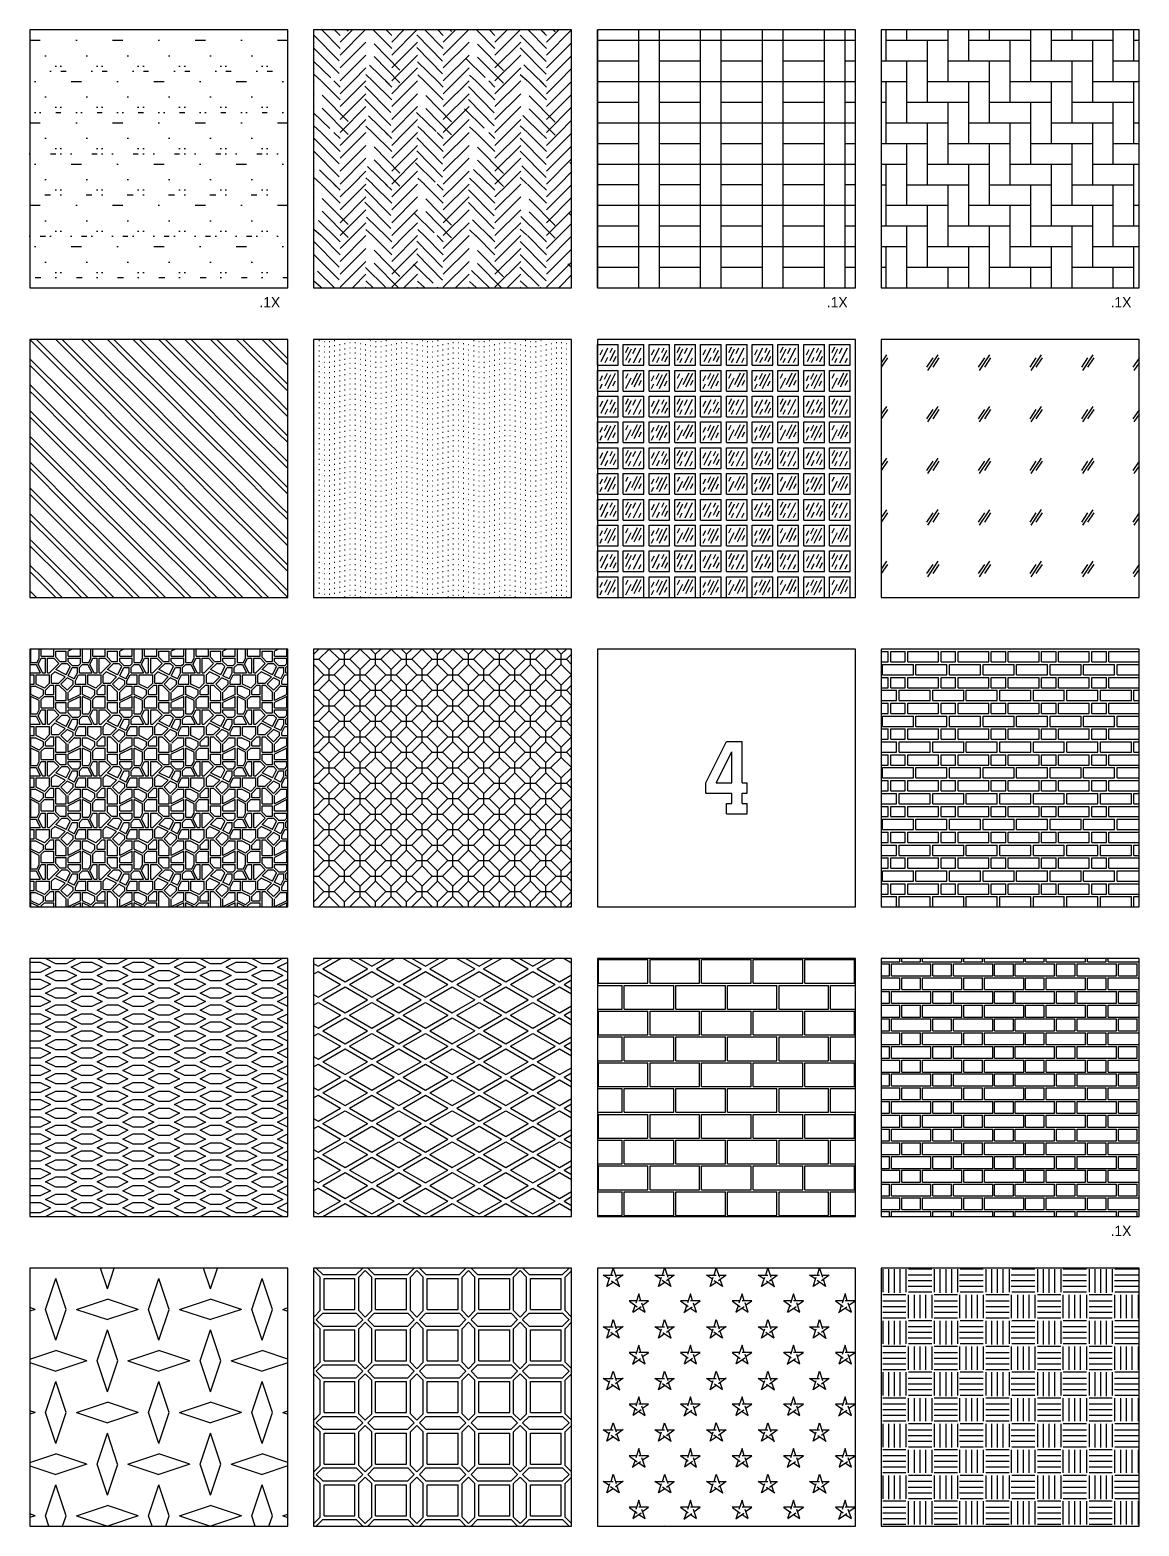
# Model space of a CAD drawing. Extents: x 0 to 176, y 0 to 59.
# Drawn here: x 0 to 21.5, y 30 to 59 of the extents above; entities that cross this region are included whole.
import ezdxf

# ---------------------------------------------------------------- set-up
doc = ezdxf.new("R2010")
doc.units = 0
doc.header["$MEASUREMENT"] = 0
doc.layers.get('0').update_dxf_attribs({"linetype": 'CONTINUOUS'})

msp = doc.modelspace()

# ---------------------------------------------------------------- hatches: boundary and pattern name
h = msp.add_hatch()
h.set_pattern_fill('GROUT', color=256, scale=0.1, style=0, pattern_type=2)
h.set_pattern_definition([(0, (11.4, 42.2), (0.1, 0.8), [0.1, -0.7000000000000001]), (0, (11.5, 42.5), (0, 0.8), [0, -0.8]), (0, (11.2, 42.2), (0.3, 0.8), [0, -0.8]), (0, (11.2, 42.8), (0.8, 0.8), [0.2, -1.4]), (0, (11.8, 42.3), (0, 0.8), [0, -0.8]), (0, (11.6, 42.2), (0.2, 0.8), [0, -0.8]), (0, (11.7, 42.3), (0, 0.8), [0, -0.8]), (0, (11.3, 42.8), (0, 0.8), [0, -0.8])])
h.paths.add_polyline_path([(5, 53.99999999999999), (5, 59), (0, 59), (0, 54)])
h = msp.add_hatch()
h.set_pattern_fill('HB', color=256, style=0, pattern_type=2)
h.set_pattern_definition([(225, (11.5, 43), (-1.110223024625157e-16, -1.000000309448952), [0.7071069999999999, -0.7071069999999999]), (314.4327, (11.5, 42.88), (-48.99997092801163, 50.00002836075094), [0.714213, -70.707072]), (225, (11.5, 42.75), (-1.110223024625157e-16, -1.000000309448952), [0.7071069999999999, -0.7071069999999999]), (314.4327, (11.5, 42.63), (-48.99997092801163, 50.00002836075094), [0.714213, -70.707072]), (225, (11.5, 42.5), (-1.110223024625157e-16, -1.000000309448952), [0.7071069999999999, -0.7071069999999999]), (315.7639, (11.5, 42.37), (37.00000163232502, -35.99999896294716), [0.5303770000000001, -52.50734499999999]), (225, (11.5, 42.25), (-1.110223024625157e-16, -1.000000309448952), [0.353553, -1.06066]), (317.2906, (11.5, 42.12), (11.99999749793169, -11.00000203874737), [0.176918, -17.514888]), (135, (12, 42.63), (-1.000000309448952, 0), [0.523259, -0.8909549999999999]), (135, (12, 42.88), (-1.000000309448952, 0), [0.169706, -1.244508]), (45, (11, 42.75), (0, 1.000000309448952), [0.353553, -1.06066])])
h.paths.add_polyline_path([(5.5, 54), (10.5, 54), (10.5, 59), (5.5, 59)])
h = msp.add_hatch()
h.set_pattern_fill('HLNBSK', color=256, scale=0.1, style=0, pattern_type=2)
h.set_pattern_definition([(0, (11, 42), (0, 0.8), []), (0, (11, 42.4), (0, 0.8), [0.8, -0.4]), (90, (11, 42), (-1.2, 7.347638122934264e-17), []), (90, (11.8, 42), (-1.2, 7.347638122934264e-17), [])])
h.paths.add_polyline_path([(16, 53.99999999999999), (16, 59), (11, 59), (11, 54)])
h = msp.add_hatch()
h.set_pattern_fill('HLNHER', color=256, scale=0.1, style=0, pattern_type=2)
h.set_pattern_definition([(0, (11, 42), (0.4, 0.4), [1.2, -0.4]), (90, (11.4, 42), (-0.4, -0.4), [1.2, -0.4])])
h.paths.add_polyline_path([(21.5, 59), (16.5, 59), (16.5, 54), (21.5, 54)])
h = msp.add_hatch()
h.set_pattern_fill('GEOL7', color=256, style=0, pattern_type=2)
h.set_pattern_definition([(135, (11, 42), (-0.5000659156551264, 5.551115123125783e-17), [1]), (135, (11.125, 42), (-0.5000659156551264, 5.551115123125783e-17), [1])])
h.paths.add_polyline_path([(0, 53), (0, 48), (5, 48), (5, 53)])
h = msp.add_hatch()
h.set_pattern_fill('GEOL8', color=256, style=0, pattern_type=2)
h.set_pattern_definition([(0, (11, 43), (1, 0.1), [0.01, -0.49, 0.01, -0.49]), (0, (11.1, 42.12), (1, 0.1), [0.01, -0.29, 0.01, -0.69]), (0, (11.2, 42.14), (1, 0.1), [0.01, -0.09, 0.01, -0.89]), (0, (11.6, 42.08), (1, 0.1), [0.01, -0.29, 0.01, -0.69]), (0, (11.7, 42.06), (1, 0.1), [0.01, -0.09, 0.01, -0.89])])
h.paths.add_polyline_path([(5.5, 48), (10.5, 48), (10.5, 53), (5.5, 53)])
h = msp.add_hatch()
h.set_pattern_fill('GLASBLOC', color=256, style=0, pattern_type=2)
h.set_pattern_definition([(0, (11, 42), (0.5, 0.5), [0.4, -0.1]), (0, (11, 42.4), (0.5, 0.5), [0.4, -0.1]), (90, (11, 42), (-0.4999999999999999, 0.5), [0.4, -0.1]), (90, (11.4, 42), (-0.4999999999999999, 0.5), [0.4, -0.1]), (63.4349882, (11.05, 42.05), (-6.872596599039049e-07, 0.999999998881824), [0.1, -0.1, 0.13, -0.25, 0.12, -1.5360679774]), (63.4349882, (11.05, 42.2), (-6.872596599039049e-07, 0.999999998881824), [0.11, -0.33, 0.22, -1.5760679774]), (63.4349882, (11.15, 42.1), (-6.872596599039049e-07, 0.999999998881824), [0.25, -0.9, 0.25, -0.8360679773999999]), (63.4349882, (11.2, 42.05), (-6.872596599039049e-07, 0.999999998881824), [0.33, -0.45, 0.12, -0.25, 0.3, -0.7860679773999999]), (63.4349882, (11.3, 42.1), (-6.872596599039049e-07, 0.999999998881824), [0.11, -0.45, 0.24, -0.33, 0.11, -0.9960679774]), (63.4349882, (11.55, 42.05), (-6.872596599039049e-07, 0.999999998881824), [0.23, -0.33, 0.1, -1.5760679774]), (63.4349882, (11.55, 42.25), (-6.872596599039049e-07, 0.999999998881824), [0.1, -0.23, 0.33, -1.5760679774]), (63.4349882, (11.15, 42.55), (-6.872596599039049e-07, 0.999999998881824), [0.12, -0.1, 0.1, -1.9160679774]), (63.4349882, (11.6, 42.55), (-6.872596599039049e-07, 0.999999998881824), [0.1, -0.1, 0.12, -1.9160679774]), (63.4349882, (11.07, 42.57), (-6.872596599039049e-07, 0.999999998881824), [0.3, -1.936067977]), (63.4349882, (11.05, 42.7), (-6.872596599039049e-07, 0.999999998881824), [0.12, -2.116067977])])
h.paths.add_polyline_path([(16, 53), (11, 53), (11, 48), (16, 48)])
h = msp.add_hatch()
h.set_pattern_fill('GLASS', color=256, style=0, pattern_type=2)
h.set_pattern_definition([(236.3099, (11.6, 42.7), (-1.000001334507191, -1.99999955777116), [0.360555, -3.244996]), (236.3099, (11.62, 42.64), (-1.000001334507191, -1.99999955777116), [0.216333, -3.389218]), (236.3099, (11.5, 42.64), (-1.000001334507191, -1.99999955777116), [0.216333, -3.389218])])
h.paths.add_polyline_path([(16.5, 48), (21.5, 48), (21.5, 53), (16.5, 53)])
h = msp.add_hatch()
h.set_pattern_fill('FLGSTONE', color=256, style=0, pattern_type=2)
h.set_pattern_definition([(0, (38.5, 36), (0, 1), [0.2, -0.8]), (0, (39.28, 36.08), (0, 1), [0.18, -0.82]), (0, (39.3, 36.12), (0, 1), [0.16, -0.84]), (0, (38.86, 36.28), (0, 1), [0.12, -0.04, 0.08, -0.76]), (0, (38.5, 36.3), (0, 1), [0.06, -0.84, 0.06, -0.04]), (0, (38.88, 36.32), (0, 1), [0.2, -0.8]), (0, (39.42, 36.34), (0, 1), [0.14, -0.86]), (0, (38.94, 36.5), (0, 1), [0.14, -0.04, 0.26, -0.56]), (0, (38.96, 36.54), (0, 1), [0.24, -0.04, 0.06, -0.04, 0.04, -0.58]), (0, (38.82, 36.64), (0, 1), [0.1, -0.9]), (0, (38.82, 36.68), (0, 1), [0.12, -0.88]), (0, (39.02, 36.7), (0, 1), [0.1, -0.9]), (0, (38.62, 36.72), (0, 1), [0.1, -0.9]), (0, (39.02, 36.74), (0, 1), [0.12, -0.88]), (0, (38.58, 36.76), (0, 1), [0.12, -0.88]), (0, (38.74, 36.82), (0, 1), [0.24, -0.24, 0.08, -0.04, 0.12, -0.28]), (0, (38.74, 36.86), (0, 1), [0.24, -0.24, 0.24, -0.28]), (0, (38.5, 36.96), (0, 1), [0.2, -0.8]), (90, (38.5, 36), (-1, 6.123031769111886e-17), [0.3, -0.54, 0.12, -0.04]), (90, (38.7, 36), (-1, 6.123031769111886e-17), [0.16, -0.6, 0.2, -0.04]), (90, (38.74, 36), (-1, 6.123031769111886e-17), [0.16, -0.6, 0.06, -0.04, 0.1, -0.04]), (90, (38.84, 36.32), (-1, 6.123031769111886e-17), [0.06, -0.94]), (90, (38.88, 36.32), (-1, 6.123031769111886e-17), [0.06, -0.94]), (90, (38.92, 36.54), (-1, 6.123031769111886e-17), [0.1, -0.9]), (90, (38.96, 36.54), (-1, 6.123031769111886e-17), [0.1, -0.9]), (90, (39.02, 36.12), (-1, 6.123031769111886e-17), [0.16, -0.46, 0.34, -0.04]), (90, (39.08, 36.32), (-1, 6.123031769111886e-17), [0.18, -0.82]), (90, (39.12, 36.32), (-1, 6.123031769111886e-17), [0.18, -0.82]), (90, (38.98, 36.12), (-1, 6.123031769111886e-17), [0.16, -0.44, 0.1, -0.04, 0.22, -0.04]), (90, (39.18, 36.82), (-1, 6.123031769111886e-17), [0.18, -0.82]), (90, (39.22, 36.86), (-1, 6.123031769111886e-17), [0.16, -0.84]), (90, (39.26, 36.12), (-1, 6.123031769111886e-17), [0.08, -0.92]), (90, (39.3, 36.12), (-1, 6.123031769111886e-17), [0.08, -0.34, 0.28, -0.3]), (90, (39.34, 36.54), (-1, 6.123031769111886e-17), [0.28, -0.72]), (90, (39.38, 36.34), (-1, 6.123031769111886e-17), [0.16, -0.84]), (90, (39.42, 36.34), (-1, 6.123031769111886e-17), [0.16, -0.84]), (90, (39.46, 36.12), (-1, 6.123031769111886e-17), [0.18, -0.56, 0.22, -0.04]), (45, (38.5, 36.6), (5.551115123125783e-17, 0.9999998851848833), [0.1697056, -1.2445079]), (45, (38.56, 36.34), (5.551115123125783e-17, 0.9999998851848833), [0.1697056, -1.2445079]), (45, (38.6, 36.32), (5.551115123125783e-17, 0.9999998851848833), [0.1697056, -1.2445079]), (45, (38.72, 36.2), (5.551115123125783e-17, 0.9999998851848833), [0.1697056, -1.2445079]), (45, (38.74, 36.16), (5.551115123125783e-17, 0.9999998851848833), [0.1697056, -1.2440579]), (45, (39.18, 36.04), (5.551115123125783e-17, 0.9999998851848833), [0.113137, -1.3010765]), (45, (39.3, 36.2), (5.551115123125783e-17, 0.9999998851848833), [0.14142135, -1.2727922]), (45, (39.28, 36.24), (5.551115123125783e-17, 0.9999998851848833), [0.14142135, -1.2727922]), (45, (39.38, 36.54), (5.551115123125783e-17, 0.9999998851848833), [0.25455844, -1.1596551]), (45, (39.42, 36.5), (5.551115123125783e-17, 0.9999998851848833), [0.08485281300000001, -1.3293607]), (45, (39.22, 36.02), (5.551115123125783e-17, 0.9999998851848833), [0.08485281300000001, -1.3293607]), (45, (38.96, 36.64), (5.551115123125783e-17, 0.9999998851848833), [0.08485281300000001, -1.3293607]), (45, (38.94, 36.68), (5.551115123125783e-17, 0.9999998851848833), [0.056568542, -1.357645]), (135, (38.78, 36.66), (-0.9999998851848833, 5.551115123125783e-17), [0.08485281300000001, -1.3293607]), (135, (38.82, 36.68), (-0.9999998851848833, 5.551115123125783e-17), [0.1131371, -1.3010765]), (315, (39.46, 36.82), (0.9999998851848833, -2.775557561562891e-16), [0.14142135, -1.2727922]), (315, (38.6, 36.32), (0.9999998851848833, -2.775557561562891e-16), [0.1697056, -1.2445079]), (315, (38.56, 36.3), (0.9999998851848833, -2.775557561562891e-16), [0.1979898, -1.2162237]), (315, (38.5, 36.84), (0.9999998851848833, -2.775557561562891e-16), [0.113137, -1.3010765]), (206.5650512, (38.98, 36.12), (-1.000000000000094, -4.000643150092742e-10), [0.26833, -1.967738]), (206.5650512, (38.98, 36.08), (-1.000000000000094, -4.000643150092742e-10), [0.26833, -1.967738]), (153.4349488, (38.86, 36.42), (-1.000000000000094, 4.000645925650304e-10), [0.13416, -0.04472, 0.22361, -1.833578]), (153.4349488, (38.84, 36.38), (-1.000000000000094, 4.000645925650304e-10), [0.13416, -0.04472, 0.22361, -1.833578]), (153.4349488, (39.18, 36), (-1.000000000000094, 4.000645925650304e-10), [0.1788854, -2.057182578]), (153.4349488, (39.18, 36.04), (-1.000000000000094, 4.000645925650304e-10), [0.1788854, -2.057182578]), (153.4349488, (39.26, 36.2), (-1.000000000000094, 4.000645925650304e-10), [0.1788854, -2.057182578]), (153.4349488, (39.28, 36.24), (-1.000000000000094, 4.000645925650304e-10), [0.1788854, -2.057182578]), (63.43494880000001, (38.7, 36.5), (4.000644815427279e-10, 1.000000000000094), [0.1788854, -2.057182578]), (63.43494880000001, (38.74, 36.48), (4.000644815427279e-10, 1.000000000000094), [0.1788854, -2.057182578]), (63.43494880000001, (39.16, 36.7), (4.000644815427279e-10, 1.000000000000094), [0.13416, -2.101907978]), (63.43494880000001, (38.88, 36.38), (4.000644815427279e-10, 1.000000000000094), [0.13416, -2.101907978]), (63.43494880000001, (38.86, 36.42), (4.000644815427279e-10, 1.000000000000094), [0.13416, -2.101907978]), (63.43494880000001, (39.14, 36.74), (4.000644815427279e-10, 1.000000000000094), [0.0894427, -2.146625278]), (296.5650512, (39.12, 36.7), (4.000647035873328e-10, -1.000000000000094), [0.1788854, -2.057182578]), (296.5650512, (39.16, 36.7), (4.000647035873328e-10, -1.000000000000094), [0.1788854, -2.057182578])])
h.paths.add_polyline_path([(0, 46.99999999999999), (0, 41.99999999999999), (5, 42), (5, 47)])
h = msp.add_hatch()
h.set_pattern_fill('FLORTILE', color=256, style=0, pattern_type=2)
h.set_pattern_definition([(0, (38.4, 36), (0.3, 0.3), [0.2, -0.4]), (90, (38.5, 35.9), (-0.3, 0.3), [0.2, -0.4]), (45, (38.5, 36.1), (-0.2999999999915652, 0.2999999999915653), [0.2828427125, -0.1414213562]), (45, (38.6, 36), (-0.2999999999915652, 0.2999999999915653), [0.2828427125, -0.1414213562]), (135, (38.7, 36.3), (-0.2999999999915653, -0.2999999999915652), [0.2828427125, -0.1414213562]), (135, (38.8, 36.4), (-0.2999999999915653, -0.2999999999915652), [0.2828427125, -0.1414213562])])
h.paths.add_polyline_path([(5.5, 46.99999999999999), (5.5, 41.99999999999999), (10.5, 42.00000000000001), (10.5, 47)])
h = msp.add_hatch()
h.set_pattern_fill('FOUR', color=256, scale=5, style=0, pattern_type=2)
h.set_pattern_definition([(0, (13.5, 43.8), (5, 5), [0.4, -4.600000000000001]), (0, (13.5, 44), (5, 5), [0.1, -0.2, 0.1, -4.600000000000001]), (0, (13.1, 44.2), (5, 5), [0.5, -0.2, 0.1, -4.2]), (0, (13.3, 44.4), (5, 5), [0.3, -0.2, 0.1, -4.4]), (0, (13.5, 45.2), (5, 5), [0.3, -4.699999999999999]), (90, (13.1, 44.2), (-4.999999999999999, 5), [0.2, -4.8]), (90, (13.5, 43.8), (-4.999999999999999, 5), [0.2, -4.8]), (90, (13.6, 44), (-4.999999999999999, 5), [0.2, -0.2, 0.6, -4]), (90, (13.8, 44), (-4.999999999999999, 5), [0.2, -0.2, 0.8, -3.8]), (90, (13.9, 43.8), (-4.999999999999999, 5), [0.2, -0.2, 0.2, -4.4]), (63.43494882, (13.1, 44.4), (2.549932487383444e-10, 5.00000000000047), [0.8944271909999999, -10.285912695]), (63.43494882, (13.3, 44.4), (2.549932487383444e-10, 5.00000000000047), [0.6708203929999998, -10.509519495])])
h.paths.add_polyline_path([(11, 42), (16, 42), (16, 47), (11, 47)])
h = msp.add_hatch()
h.set_pattern_fill('GARDEN', color=256, style=0, pattern_type=2)
h.set_pattern_definition([(0, (11, 42), (0.325, 0.5), [0.6, -0.05]), (0, (11, 42.2), (0.325, 0.5), [0.6, -0.05]), (0, (11.165, 42.25), (0.975, 0.5), [0.595, -0.05, 0.28, -0.05]), (0, (11.165, 42.45), (0.975, 0.5), [0.595, -0.05, 0.28, -0.05]), (90, (11, 42), (-0.325, 0.5), [0.2, -0.8]), (90, (11.6, 42), (-0.325, 0.5), [0.2, -0.8]), (90, (11.115, 42.25), (-0.975, 0.5000000000000001), [0.2, -0.3, 0.2, -0.3]), (90, (11.165, 42.25), (-0.975, 0.5000000000000001), [0.2, -0.3, 0.2, -0.3]), (90, (11.76, 42.75), (-0.975, 0.5000000000000001), [0.2, -0.3, 0.2, -0.3]), (90, (11.81, 42.75), (-0.975, 0.5000000000000001), [0.2, -0.3, 0.2, -0.3])])
h.paths.add_polyline_path([(16.5, 47), (16.5, 42), (21.5, 42), (21.5, 47)])
h = msp.add_hatch()
h.set_pattern_fill('EXM', color=256, style=0, pattern_type=2)
h.set_pattern_definition([(153.4349, (28.5, 30.9), (0.9999991579409079, -1.00000130939638), [0.223607, -2.012461]), (26.5651, (27.8, 30.83), (0.9999991579409078, 1.000001309396381), [0.223607, -2.012461]), (0, (28, 30.93), (1, 1), [0.2, -0.8]), (333.4349, (28.2, 30.93), (-0.9999991579409078, 1.000001309396381), [0.223607, -2.012461]), (206.5651, (28.4, 30.83), (-0.9999991579409075, -1.000001309396381), [0.223607, -2.012461]), (180, (28.2, 30.73), (-1, -0.9999999999999999), [0.2, -0.8]), (153.4349, (28, 30.73), (0.9999991579409079, -1.00000130939638), [0.223607, -2.012461]), (26.5651, (28.3, 30.67), (0.9999991579409078, 1.000001309396381), [0.223607, -2.012461]), (153.4349, (28.5, 30.57), (0.9999991579409079, -1.00000130939638), [0.223607, -2.012461]), (26.5651, (27.8, 30.5), (0.9999991579409078, 1.000001309396381), [0.223607, -2.012461]), (0, (28, 30.6), (1, 1), [0.2, -0.8]), (333.4349, (28.2, 30.6), (-0.9999991579409078, 1.000001309396381), [0.223607, -2.012461]), (206.5651, (28.4, 30.5), (-0.9999991579409075, -1.000001309396381), [0.223607, -2.012461]), (180, (28.2, 30.4), (-1, -0.9999999999999999), [0.2, -0.8]), (153.4349, (28, 30.4), (0.9999991579409079, -1.00000130939638), [0.223607, -2.012461]), (26.5651, (28.3, 30.33), (0.9999991579409078, 1.000001309396381), [0.223607, -2.012461]), (153.4349, (28.5, 30.23), (0.9999991579409079, -1.00000130939638), [0.223607, -2.012461]), (26.5651, (28.3, 30), (0.9999991579409078, 1.000001309396381), [0.223607, -2.012461]), (26.5651, (27.8, 30.17), (0.9999991579409078, 1.000001309396381), [0.223607, -2.012461]), (0, (28, 30.27), (1, 1), [0.2, -0.8]), (333.4349, (28.2, 30.27), (-0.9999991579409078, 1.000001309396381), [0.223607, -2.012461]), (206.5651, (28.4, 30.17), (-0.9999991579409075, -1.000001309396381), [0.223607, -2.012461]), (180, (28.2, 30.07), (-1, -0.9999999999999999), [0.2, -0.8]), (153.4349, (28, 30.07), (0.9999991579409079, -1.00000130939638), [0.223607, -2.012461]), (0, (27.5, 30.1), (1, 1), [0.2, -0.8]), (333.4349, (27.7, 30.1), (-0.9999991579409078, 1.000001309396381), [0.223607, -2.012461]), (0, (27.5, 30.43), (1, 1), [0.2, -0.8]), (333.4349, (27.7, 30.43), (-0.9999991579409078, 1.000001309396381), [0.223607, -2.012461]), (206.5651, (27.9, 30.33), (-0.9999991579409075, -1.000001309396381), [0.223607, -2.012461]), (180, (27.7, 30.23), (-1, -0.9999999999999999), [0.2, -0.8]), (0, (27.5, 30.77), (1, 1), [0.2, -0.8]), (333.4349, (27.7, 30.77), (-0.9999991579409078, 1.000001309396381), [0.223607, -2.012461]), (206.5651, (27.9, 30.67), (-0.9999991579409075, -1.000001309396381), [0.223607, -2.012461]), (180, (27.7, 30.57), (-1, -0.9999999999999999), [0.2, -0.8]), (206.5651, (27.9, 31), (-0.9999991579409075, -1.000001309396381), [0.223607, -2.012461]), (180, (27.7, 30.9), (-1, -0.9999999999999999), [0.2, -0.8])])
h.paths.add_polyline_path([(0, 36), (5, 36), (5, 41), (0, 41)])
h = msp.add_hatch()
h.set_pattern_fill('EXPAND', color=256, style=0, pattern_type=2)
h.set_pattern_definition([(30, (27.5, 30), (1.353316902985569e-10, 0.5999999997655987), [0.5, -0.1]), (329.9999999999999, (27.5, 30), (0.5196152421353315, 0.2999999997655988), [0.5, -0.1]), (329.9999999999999, (27.933, 30.25), (0.5196152421353315, 0.2999999997655988), [0.5, -0.1]), (30, (27.933, 30.35), (1.353316902985569e-10, 0.5999999997655987), [0.5, -0.1])])
h.paths.add_polyline_path([(5.5, 41), (5.5, 36), (10.5, 36), (10.5, 41)])
h = msp.add_hatch()
h.set_pattern_fill('FANCYBRC', color=256, style=0, pattern_type=2)
h.set_pattern_definition([(0, (27.52, 30.02), (0, 1), [0.96, -0.04]), (0, (27.52, 30.48), (0, 1), [0.96, -0.04]), (0, (28.02, 30.52), (0, 1), [0.96, -0.04]), (0, (28.02, 30.98), (0, 1), [0.96, -0.04]), (90, (27.52, 30.02), (-1, 6.123031769111886e-17), [0.46, -0.54]), (90, (28.48, 30.02), (-1, 6.123031769111886e-17), [0.46, -0.54]), (90, (28.02, 30.52), (-1, 6.123031769111886e-17), [0.46, -0.54]), (90, (27.98, 30.52), (-1, 6.123031769111886e-17), [0.46, -0.54])])
h.paths.add_polyline_path([(11, 35.99999999999999), (16, 36), (16, 41), (11, 41)])
h = msp.add_hatch()
h.set_pattern_fill('FBBRICKC', color=256, scale=0.1, style=0, pattern_type=2)
h.set_pattern_definition([(0, (27.5, 30), (0.6000000000000001, 0.2666666666), [0.7625000000000001, -0.4375]), (0, (28.3, 30), (0.6000000000000001, 0.2666666666), [0.3625, -0.8375]), (0, (27.5, 30.2291666666), (0.6000000000000001, 0.2666666666), [0.7625000000000001, -0.4375]), (0, (28.3, 30.2291666666), (0.6000000000000001, 0.2666666666), [0.3625, -0.8375]), (90, (27.5, 30), (-0.6000000000000001, 0.2666666666), [0.2291666666, -0.3041666666]), (90, (28.2625, 30), (-0.6000000000000001, 0.2666666666), [0.2291666666, -0.3041666666]), (90, (28.3, 30), (-0.6000000000000001, 0.2666666666), [0.2291666666, -0.3041666666]), (90, (28.6625, 30), (-0.6000000000000001, 0.2666666666), [0.2291666666, -0.3041666666])])
h.paths.add_polyline_path([(21.5, 41), (16.5, 41), (16.5, 36), (21.5, 36)])
h = msp.add_hatch()
h.set_pattern_fill('DIATREAD', color=256, style=0, pattern_type=2)
h.set_pattern_definition([(18.43494882, (0.9, 0.2), (0.9999999999977526, 0.9999999998957552), [0.632455532, -2.529822128]), (71.56505118, (0.5, -0.4), (-0.9999999998957554, -0.9999999999977525), [0.632455532, -2.529822128]), (71.56505118, (0.3, 0.2), (-0.9999999998957554, -0.9999999999977525), [0.632455532, -2.529822128]), (108.43494882, (0.5, -0.4), (-0.9999999998957552, 0.9999999999977525), [0.632455532, -2.529822128]), (108.43494882, (0.7, 0.2), (-0.9999999998957552, 0.9999999999977525), [0.632455532, -2.529822128]), (161.56505118, (0.1, 0.2), (0.9999999999977526, -0.9999999998957552), [0.632455532, -2.529822128]), (198.43494882, (0.1, 0.2), (-0.9999999999977529, -0.9999999998957549), [0.632455532, -2.529822128]), (341.56505118, (0.9, 0.2), (-0.9999999999977529, 0.9999999998957549), [0.632455532, -2.529822128])])
h.paths.add_polyline_path([(5, 35), (0, 35), (0, 30), (5, 30)])
h = msp.add_hatch()
h.set_pattern_fill('DIJON', color=256, style=0, pattern_type=2)
h.set_pattern_definition([(0, (0.7, -0.2), (1, 1), [0.6, -0.4]), (0, (0.7, 0.2), (1, 1), [0.6, -0.4]), (90, (0.3, 0.2), (-0.9999999999999999, 1), [0.6, -0.4]), (90, (0.7, 0.2), (-0.9999999999999999, 1), [0.6, -0.4]), (0, (0.675, -0.125), (1, 1), [0.65, -0.35]), (0, (0.675, 0.125), (1, 1), [0.65, -0.35]), (90, (0.375, 0.175), (-0.9999999999999999, 1), [0.65, -0.35]), (90, (0.625, 0.175), (-0.9999999999999999, 1), [0.65, -0.35]), (45, (0.325, -0.125), (1.110223024625157e-16, 1.000000000019025), [0.1767767, -0.07071000000000001, 0.1767767, -0.9899501624]), (45, (0.375, -0.175), (1.110223024625157e-16, 1.000000000019025), [0.1767767, -0.07071000000000001, 0.1767767, -0.9899501624]), (135, (0.625, -0.175), (-1.000000000019025, 1.110223024625157e-16), [0.1767767, -0.07071000000000001, 0.1767767, -0.9899501624]), (135, (0.675, -0.125), (-1.000000000019025, 1.110223024625157e-16), [0.1767767, -0.07071000000000001, 0.1767767, -0.9899501624])])
h.paths.add_polyline_path([(10.5, 35), (5.5, 35), (5.5, 30), (10.5, 30)])
h = msp.add_hatch()
h.set_pattern_fill('DSTAR', color=256, style=0, pattern_type=2)
h.set_pattern_definition([(0, (0.11, -0.14), (1, 1), [0.19, -0.81]), (216.2538, (0.49, -0.14), (11.00000485974755, 7.999992867723468), [0.186011, -18.415064]), (71.5651, (0.18, -0.36), (-0.9999984032227078, -2.000000434592961), [0.189737, -2.972541]), (288.4349, (0.3, 0), (0.9999984032227078, -2.000000434592961), [0.189737, -2.972541]), (145.4915, (0.42, -0.36), (13.0000030491895, -8.999994858914574), [0.194165, -19.222323]), (289.6538, (0.37, -0.22), (3.999995247371745, -11.00000213560622), [0.148661, -14.717408]), (0, (0.34, -0.14), (1, 1), [0.15, -0.85]), (74.0546, (0.26, -0.14), (0.9999998892963804, 4.000000126652151), [0.145602, -7.134508]), (213.6901, (0.3, -0.28), (1.99999955777116, 1.000001334507192), [0.144222, -3.461329]), (146.3099, (0.23, -0.22), (-1.99999955777116, 1.000001334507192), [0.144222, -3.461329]), (33.6901, (0.87, 0.28), (-1.99999955777116, -1.000001334507192), [0.144222, -3.461329]), (326.3099, (0.8, 0.22), (1.99999955777116, -1.000001334507192), [0.144222, -3.461329]), (105.9454, (0.84, 0.36), (0.99999988929638, -4.000000126652151), [0.145602, -7.134508]), (180, (0.76, 0.36), (-1, -0.9999999999999999), [0.15, -0.85]), (250.3462, (0.73, 0.28), (3.999995247371739, 11.00000213560623), [0.148661, -14.717408]), (34.50850000000001, (0.68, 0.14), (13.0000030491895, 8.999994858914576), [0.194165, -19.222323]), (251.5651, (0.8, 0.5), (0.9999984032227086, 2.000000434592961), [0.189737, -2.972541]), (108.4349, (0.92, 0.14), (-0.9999984032227077, 2.000000434592962), [0.189737, -2.972541]), (323.7462, (0.61, 0.36), (11.00000485974755, -7.999992867723468), [0.186011, -18.415064]), (180, (0.99, 0.36), (-1, -0.9999999999999999), [0.19, -0.81])])
h.paths.add_polyline_path([(16, 35), (11, 35), (11, 30), (16, 30)])
h = msp.add_hatch()
h.set_pattern_fill('EARTH2', color=256, style=0, pattern_type=2)
h.set_pattern_definition([(180, (-10.52, -0.02000000000000002), (-1, -0.9999999999999999), [0.45, -0.55]), (180, (-10.52, -0.47), (-1, -0.9999999999999999), [0.45, -0.55]), (180, (-10.52, -0.36), (-1, -0.9999999999999999), [0.46, -0.54]), (180, (-10.52, -0.25), (-1, -0.9999999999999999), [0.46, -0.54]), (180, (-10.52, -0.14), (-1, -0.9999999999999999), [0.46, -0.54]), (180, (-10.02, 0.36), (-1, -0.9999999999999999), [0.45, -0.55]), (180, (-10.02, 0.25), (-1, -0.9999999999999999), [0.45, -0.55]), (180, (-10.02, 0.14), (-1, -0.9999999999999999), [0.45, -0.55]), (180, (-10.02, 0.03000000000000003), (-1, -0.9999999999999999), [0.45, -0.55]), (180, (-10.02, 0.48), (-1, -0.9999999999999999), [0.45, -0.55]), (270, (-10.98, 0.48), (0.9999999999999998, -1), [0.45, -0.55]), (270, (-10.52, 0.48), (0.9999999999999998, -1), [0.45, -0.55]), (270, (-10.64, 0.48), (0.9999999999999998, -1), [0.45, -0.55]), (270, (-10.75, 0.48), (0.9999999999999998, -1), [0.45, -0.55]), (270, (-10.86, 0.48), (0.9999999999999998, -1), [0.45, -0.55]), (270, (-10.36, -0.02000000000000002), (0.9999999999999998, -1), [0.46, -0.54]), (270, (-10.25, -0.02000000000000002), (0.9999999999999998, -1), [0.46, -0.54]), (270, (-10.14, -0.02000000000000002), (0.9999999999999998, -1), [0.46, -0.54]), (270, (-10.02, -0.02000000000000002), (0.9999999999999998, -1), [0.45, -0.55]), (270, (-10.47, -0.02000000000000002), (0.9999999999999998, -1), [0.45, -0.55])])
h.paths.add_polyline_path([(21.50000000000001, 35), (16.5, 35), (16.5, 30), (21.5, 30)])

# ---------------------------------------------------------------- linework, layer by layer
for points in [[(0, 54), (5, 54), (5, 59), (0, 59)], [(5.5, 54), (10.5, 54), (10.5, 59), (5.5, 59)], [(11, 54), (16, 54), (16, 59), (11, 59)], [(16.5, 54), (21.5, 54), (21.5, 59), (16.5, 59)], [(0, 48), (5, 48), (5, 53), (0, 53)], [(5.5, 48), (10.5, 48), (10.5, 53), (5.5, 53)], [(11, 48), (16, 48), (16, 53), (11, 53)], [(16.5, 48), (21.5, 48), (21.5, 53), (16.5, 53)], [(0, 42), (5, 42), (5, 47), (0, 47)], [(5.5, 42), (10.5, 42), (10.5, 47), (5.5, 47)], [(11, 42), (16, 42), (16, 47), (11, 47)], [(16.5, 42), (21.5, 42), (21.5, 47), (16.5, 47)], [(0, 36), (5, 36), (5, 41), (0, 41)], [(5.5, 36), (10.5, 36), (10.5, 41), (5.5, 41)], [(11, 36), (16, 36), (16, 41), (11, 41)], [(16.5, 36), (21.5, 36), (21.5, 41), (16.5, 41)], [(0, 30), (5, 30), (5, 35), (0, 35)], [(5.5, 30), (10.5, 30), (10.5, 35), (5.5, 35)], [(11, 30), (16, 30), (16, 35), (11, 35)], [(16.5, 30), (21.5, 30), (21.5, 35), (16.5, 35)]]:
    msp.add_lwpolyline(points, close=True)

# ---------------------------------------------------------------- texts
for p in [(4.448718410708778, 53.62144143941862), (15.44871841070878, 53.62144143941862), (20.94871841070878, 53.62144143941862), (20.94871841070878, 35.62144143941862)]:
    msp.add_text('.1X', height=0.2).set_placement(p)

doc.saveas('drawing.dxf')
